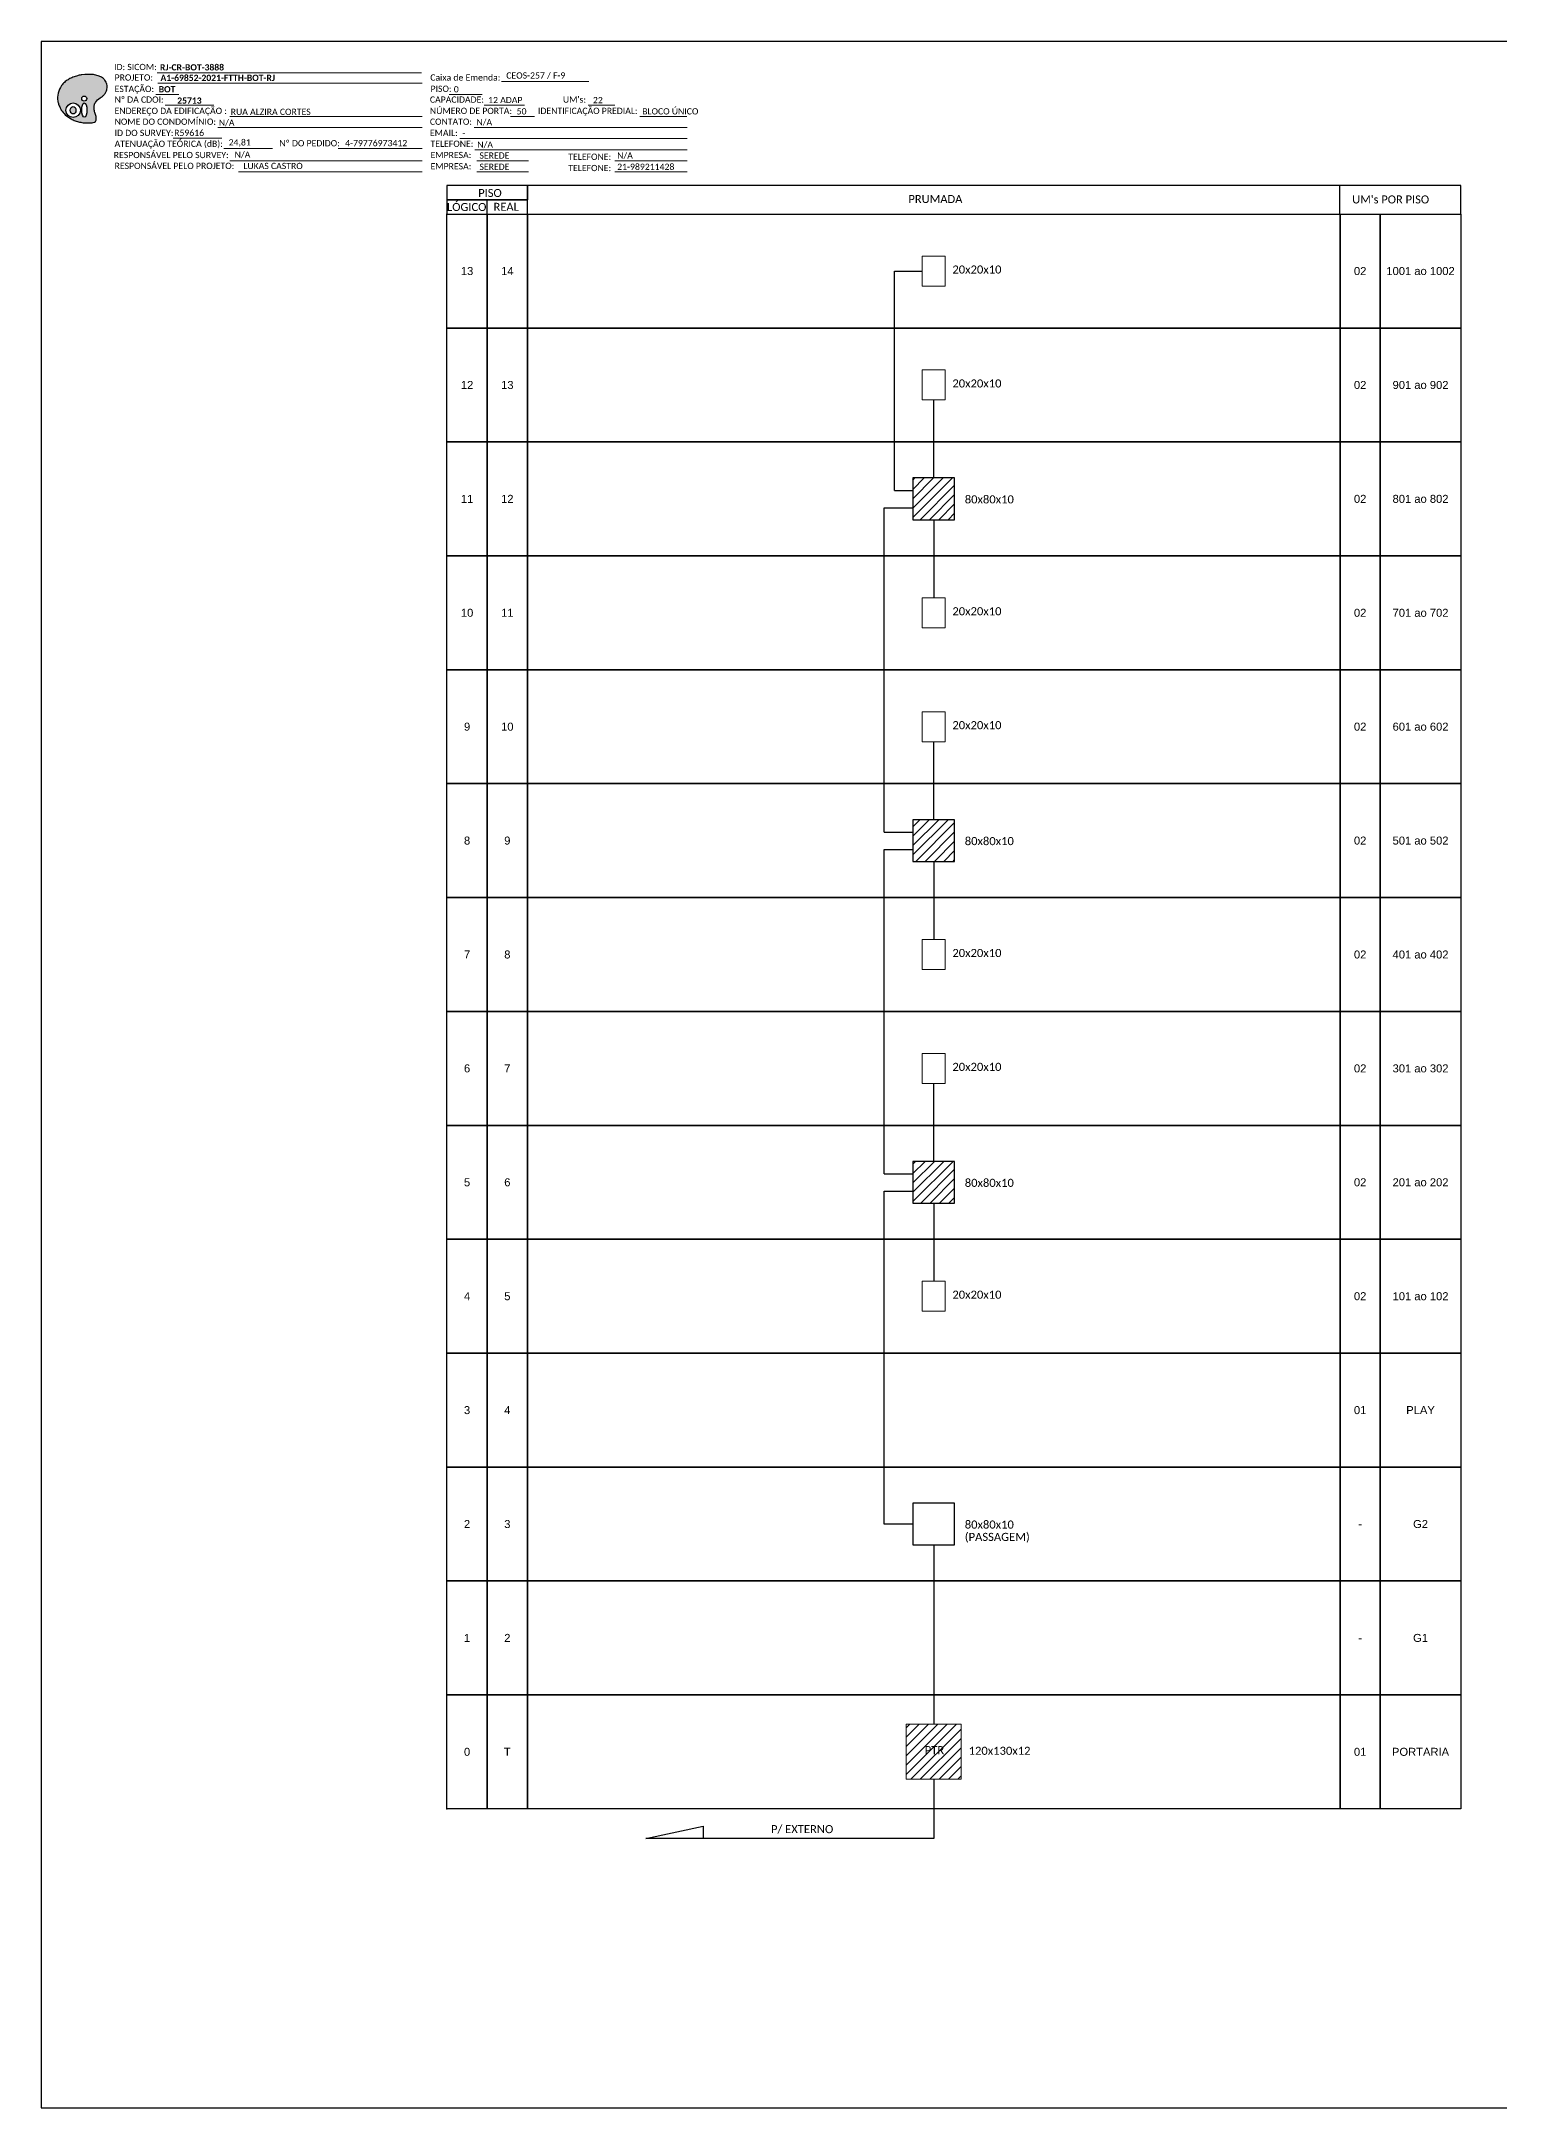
# Model space of a CAD drawing. Extents: x -89 to 1703, y 705 to 1299.
# Drawn here: x 865 to 1284, y 705 to 1299 of the extents above; entities that cross this region are included whole.
import ezdxf
from ezdxf.enums import TextEntityAlignment as Align

# ---------------------------------------------------------------- set-up
doc = ezdxf.new("R2010")
doc.units = 0
doc.styles.add('ARIAL', font='arial.ttf')
doc.styles.add('WMF-Calibri0', font='calibri.ttf')
doc.styles.add('WMF-Calibri1', font='calibrib.ttf')
pattern_1 = [(45, (-920.535, 36.945), (-1.3470384, 1.3470384), [])]

# ---------------------------------------------------------------- blocks, each defined once
blk = doc.blocks.new('OI')
h = blk.add_hatch(color=40)
edge = h.paths.add_edge_path()
edge.add_spline(control_points=[(4.35, -0.67), (3.92, -0.99), (3.26, -1.5), (2.81, -2.59), (2.9, -3.5), (3.06, -4.27), (3.31, -4.85), (3.37, -5.39), (3.4, -5.88), (3.2, -6.4), (2.54, -6.61), (1.65, -6.63), (0.55, -6.67), (-0.56, -6.42), (-1.61, -6.14), (-2.77, -5.61), (-3.92, -4.77), (-4.89, -3.7), (-5.34, -2.65), (-5.6, -1.94), (-5.85, -0.96), (-5.71, 0.47), (-5.1, 2.02), (-4.14, 3.02), (-3.3, 3.61), (-2.37, 4.16), (-1.36, 4.44), (-0.56, 4.7), (0.79, 4.85), (2.24, 4.97), (3.79, 4.57), (4.67, 4.21), (5.44, 3.65), (5.76, 2.99), (6.03, 2.21), (6.01, 1.46), (5.72, 0.64), (5.31, 0.08), (4.88, -0.38), (4.51, -0.55), (4.35, -0.67)], knot_values=[0, 0, 0, 0, 1.60434, 2.417191, 3.427595, 4.282808, 4.776746, 5.304182, 5.888771, 6.258406, 6.858137, 7.79129, 8.986195, 10.124242, 11.187857, 12.242908, 13.953784, 15.414161, 16.515391, 17.349188, 17.675853, 19.552021, 21.515531, 22.568638, 23.63245, 24.621084, 25.782718, 26.745347, 27.142653, 29.870543, 31.004649, 31.921532, 32.709589, 33.801391, 34.042471, 35.192333, 35.971461, 36.628871, 37.254359, 37.836911, 37.836911, 37.836911, 37.836911], degree=3, periodic=0)
h.paths.add_polyline_path([(1.13, -0.87, -1), (-0.04, -0.87, -1)], flags=16)
edge = h.paths.add_edge_path(flags=16)
edge.add_ellipse((0.56, -3.59), major_axis=(-0.02, 1.71), ratio=0.361305, start_angle=0, end_angle=360)
h.paths.add_polyline_path([(-0.36, -3.62, -1), (-3.8, -3.62, -1)], flags=16)
edge = h.paths.add_edge_path(flags=0)
edge.add_ellipse((-2.08, -3.62), major_axis=(0, 0.885), ratio=0.758294, start_angle=0, end_angle=360)
at = {"color": 40}
for centre, radius in [((-2.08, -3.62), 1.72), ((0.54, -0.87), 0.587)]:
    blk.add_circle(centre, radius, dxfattribs=at)
blk.add_ellipse((-2.08, -3.62), major_axis=(0, 0.885), ratio=0.758294, start_param=-3.141592653589792, end_param=3.141592653589792, dxfattribs=at)
blk.add_ellipse((0.56, -3.59), major_axis=(-0.02, 1.71), ratio=0.361305, dxfattribs=at)
at = {"color": 40, "start_tangent": (-0.800898, -0.598801), "end_tangent": (-0.800898, -0.598801)}
blk.add_spline([(4.35, -0.67), (3.2, -1.78), (2.9, -2.54), (2.92, -3.55), (3.12, -4.38), (3.28, -4.85), (3.37, -5.37), (3.35, -5.95), (3.2, -6.29), (2.66, -6.55), (1.73, -6.63), (0.54, -6.62), (-0.58, -6.41), (-1.6, -6.11), (-2.56, -5.67), (-3.95, -4.67), (-4.89, -3.56), (-5.37, -2.56), (-5.64, -1.78), (-5.72, -1.46), (-5.63, 0.42), (-4.84, 2.22), (-4.13, 2.99), (-3.27, 3.62), (-2.4, 4.09), (-1.3, 4.47), (-0.37, 4.72), (0.02, 4.77), (2.75, 4.8), (3.85, 4.53), (4.69, 4.16), (5.31, 3.68), (5.85, 2.73), (5.93, 2.5), (5.94, 1.35), (5.67, 0.62), (5.29, 0.08), (4.84, -0.36), (4.35, -0.67)], degree=3, dxfattribs=at)
blk = doc.blocks.new('CARIMBO')
at = {"color": 7, "lineweight": 0}
for points in [[(35.66, -16.79), (111.64, -16.79)], [(134.48, -16.3), (159.61, -16.3)], [(35.15, -20.06), (41.7, -20.06)], [(37.81, -23.14), (51.75, -23.14)], [(119.43, -20.02), (128.92, -20.02)], [(129.48, -23.14), (141.1, -23.14)], [(159.42, -23.14), (167.09, -23.14)], [(52.97, -29.48), (111.64, -29.48)], [(56.38, -26.37), (111.64, -26.37)], [(126.6, -29.48), (187.83, -29.48)], [(137.07, -26.37), (144.01, -26.37)], [(174.24, -26.37), (187.8, -26.37)], [(40.13, -32.55), (54.07, -32.55)], [(54.67, -35.52), (68.61, -35.52)], [(122.56, -32.72), (187.83, -32.72)], [(56.38, -39.07), (111.64, -39.07)], [(126.84, -35.96), (187.83, -35.96)], [(127.45, -39.07), (142.25, -39.07)], [(167.06, -39.07), (187.83, -39.07)], [(58.87, -42.31), (111.64, -42.31)], [(127.45, -42.31), (142.25, -42.31)], [(167.06, -42.31), (187.83, -42.31)]]:
    blk.add_lwpolyline(points, dxfattribs=at)
at = {"color": 7, "xscale": 1.213923925163967, "yscale": 1.213923925163967, "zscale": 1.213923925163967, "rotation": 0.1532896023949059}
blk.add_blockref('OI', (13.86, -20.16), dxfattribs=at)
at = {"color": 7, "lineweight": 0, "style": 'WMF-Calibri0'}
for s, height, p in [('PROJETO:', 1.793, (23.26, -16.04)), ('ESTAÇÃO:', 1.793, (23.26, -19.32)), ('Caixa de Emenda:', 1.7927, (114.02, -16.04)), ('PISO:', 1.793, (114.09, -19.28)), ('ENDEREÇO DA EDIFICAÇÃO :', 1.7927, (23.26, -25.63)), ('Nº DA CDOI:', 1.7927, (23.26, -22.39)), ('CAPACIDADE:', 1.7927, (113.91, -22.39)), ('NÚMERO DE PORTA:', 1.7927, (113.91, -25.63)), ('IDENTIFICAÇÃO PREDIAL:', 1.7927, (144.99, -25.63)), ("UM's:", 1.793, (152.15, -22.39)), ('NOME DO CONDOMÍNIO:', 1.7927, (23.26, -28.74)), ('CONTATO:', 1.793, (113.91, -28.74)), ('ATENUAÇÃO TEÓRICA (dB):', 1.7927, (23.26, -35.09)), ('ID DO SURVEY:', 1.7927, (23.26, -31.97)), ('EMAIL:', 1.793, (113.91, -31.97)), ('TELEFONE:', 1.793, (114.09, -35.09)), ('RESPONSÁVEL PELO SURVEY:', 1.7927, (23.02, -38.32)), ('RESPONSÁVEL PELO PROJETO:', 1.7927, (23.26, -41.44)), ('EMPRESA:', 1.793, (114.09, -38.32)), ('EMPRESA:', 1.793, (114.09, -41.56)), ('TELEFONE:', 1.793, (153.7, -38.83)), ('TELEFONE:', 1.793, (153.7, -42.06))]:
    blk.add_text(s, height=height, dxfattribs=at).set_placement(p)
at = {"color": 7, "lineweight": 0, "flags": 8}
for tag, p, style in [('EST', (35.94, -19.41), 'WMF-Calibri1'), ('PROJ', (36.46, -16.13), 'WMF-Calibri1'), ('PISO_PTR', (120.78, -19.42), 'WMF-Calibri0'), ('CEOS-XX', (135.87, -15.46), 'WMF-Calibri0'), ('CAPAC.', (130.66, -22.52), 'WMF-Calibri0'), ("UC'S", (160.78, -22.54), 'WMF-Calibri0'), ('NOME_DO_COND.', (53.23, -29.02), 'WMF-Calibri0'), ('LOGRADOURO', (56.65, -25.91), 'WMF-Calibri0'), ('NOME_DO_CONTATO', (127.3, -28.89), 'WMF-Calibri0'), ('N°', (138.85, -25.77), 'WMF-Calibri0'), ('N°PREDIO', (174.94, -25.77), 'WMF-Calibri0'), ('_ID_', (40.39, -31.94), 'WMF-Calibri0'), ('O_POTEN', (56.06, -34.68), 'WMF-Calibri0'), ('EMAIL', (123.26, -32.12), 'WMF-Calibri0'), ('TELEFONE', (127.55, -35.36), 'WMF-Calibri0'), ('RES_SURVEY', (57.78, -38.23), 'WMF-Calibri0'), ('RES_PROJ', (60.27, -41.47), 'WMF-Calibri0'), ('EMP_RESP_SURVEY', (128.16, -38.47), 'WMF-Calibri0'), ('EMP_RESP_PROJ', (128.16, -41.71), 'WMF-Calibri0'), ('CONT_RESP_SURVEY', (167.76, -38.47), 'WMF-Calibri0'), ('CONT_RESP_PROJ', (167.76, -41.71), 'WMF-Calibri0')]:
    blk.add_attdef(tag, p, '', height=1.79, dxfattribs=dict(at, style=style))
at = {"color": 7, "lineweight": 0, "style": 'WMF-Calibri1', "flags": 8}
blk.add_attdef("N° CDO'S", text='', height=1.79, dxfattribs=at).set_placement((44.78, -22.68), align=Align.CENTER)

msp = doc.modelspace()

# ---------------------------------------------------------------- hatches: boundary and pattern name
h = msp.add_hatch()
h.set_pattern_fill('ANSI31', color=1, scale=0.6)
h.set_pattern_definition(pattern_1)
h.paths.add_polyline_path([(1115.26, 1161.5), (1127.26, 1161.5), (1127.26, 1173.5), (1115.26, 1173.5)])
h = msp.add_hatch()
h.set_pattern_fill('ANSI31', color=1, scale=0.6)
h.set_pattern_definition(pattern_1)
h.paths.add_polyline_path([(1115.26, 1063.27), (1127.26, 1063.27), (1127.26, 1075.27), (1115.26, 1075.27)])
h = msp.add_hatch()
h.set_pattern_fill('ANSI31', color=1, scale=0.6)
h.set_pattern_definition(pattern_1)
h.paths.add_polyline_path([(1115.26, 965.04), (1127.26, 965.04), (1127.26, 977.04), (1115.26, 977.04)])
h = msp.add_hatch()
h.set_pattern_fill('ANSI31', color=1, scale=0.6)
h.set_pattern_definition([(45, (643.1769, 3447.6273), (-1.3470384, 1.3470384), [])])
h.paths.add_polyline_path([(1129.16, 815.22), (1113.36, 815.22), (1113.36, 799.41), (1129.16, 799.41)])
h.paths.add_polyline_path([(1118.09, 806.05), (1124.9, 806.05), (1124.9, 809.52), (1118.09, 809.52)], flags=24)

# ---------------------------------------------------------------- linework, layer by layer
at = {"color": 3, "ltscale": 0.5}
for p, q in [((1106.96, 1164.91), (1115.26, 1164.91)), ((1109.96, 1169.91), (1115.26, 1169.91)), ((1106.96, 1071.68), (1115.26, 1071.68)), ((1106.96, 1066.68), (1115.26, 1066.68)), ((1106.96, 973.44), (1115.26, 973.44)), ((1106.96, 872.8), (1106.96, 968.44)), ((1106.96, 968.44), (1115.26, 968.44)), ((1115.26, 872.8), (1106.96, 872.8))]:
    msp.add_line(p, q, dxfattribs=at)
for points in [[(864.68, 705.02), (1703.25, 705.02), (1703.25, 1299.02), (864.68, 1299.02), (864.68, 705.02)], [(992.84, 1249.36), (992.84, 1253.47)], [(1004.42, 1249.36), (1272.78, 1249.36), (1272.78, 1257.58), (1004.42, 1257.58), (1004.42, 1257.58), (1004.42, 1253.47)], [(1238.03, 1249.36), (1238.03, 1257.58)]]:
    msp.add_lwpolyline(points)
at = {"color": 7, "lineweight": 0}
for points in [[(898, 1290), (973.97, 1290)], [(949.99, 1268.26), (974.14, 1268.26)]]:
    msp.add_lwpolyline(points, dxfattribs=at)
for points in [[(981.27, 1253.47), (1004.42, 1253.47), (1004.42, 1257.58), (981.27, 1257.58)], [(981.27, 1249.36), (1004.42, 1249.36), (1004.42, 1253.47), (981.27, 1253.47)], [(981.31, 1249.36), (992.88, 1249.36), (992.88, 1216.61), (981.31, 1216.61)], [(992.88, 1249.36), (1004.45, 1249.36), (1004.45, 1216.61), (992.88, 1216.61)], [(1004.45, 1249.36), (1238.07, 1249.36), (1238.07, 1216.61), (1004.45, 1216.61)], [(1238.07, 1249.36), (1249.64, 1249.36), (1249.64, 1216.61), (1238.07, 1216.61)], [(1249.64, 1249.36), (1272.78, 1249.36), (1272.78, 1216.61), (1249.64, 1216.61)], [(981.31, 1216.61), (992.88, 1216.61), (992.88, 1183.87), (981.31, 1183.87)], [(992.88, 1216.61), (1004.45, 1216.61), (1004.45, 1183.87), (992.88, 1183.87)], [(1004.45, 1216.61), (1238.07, 1216.61), (1238.07, 1183.87), (1004.45, 1183.87)], [(1238.07, 1216.61), (1249.64, 1216.61), (1249.64, 1183.87), (1238.07, 1183.87)], [(1249.64, 1216.61), (1272.78, 1216.61), (1272.78, 1183.87), (1249.64, 1183.87)], [(981.31, 1183.87), (992.88, 1183.87), (992.88, 1151.13), (981.31, 1151.13)], [(992.88, 1183.87), (1004.45, 1183.87), (1004.45, 1151.13), (992.88, 1151.13)], [(1004.45, 1183.87), (1238.07, 1183.87), (1238.07, 1151.13), (1004.45, 1151.13)], [(1238.07, 1183.87), (1249.64, 1183.87), (1249.64, 1151.13), (1238.07, 1151.13)], [(1249.64, 1183.87), (1272.78, 1183.87), (1272.78, 1151.13), (1249.64, 1151.13)], [(981.31, 1151.13), (992.88, 1151.13), (992.88, 1118.38), (981.31, 1118.38)], [(992.88, 1151.13), (1004.45, 1151.13), (1004.45, 1118.38), (992.88, 1118.38)], [(1004.45, 1151.13), (1238.07, 1151.13), (1238.07, 1118.38), (1004.45, 1118.38)], [(1238.07, 1151.13), (1249.64, 1151.13), (1249.64, 1118.38), (1238.07, 1118.38)], [(1249.64, 1151.13), (1272.78, 1151.13), (1272.78, 1118.38), (1249.64, 1118.38)], [(981.31, 1118.38), (992.88, 1118.38), (992.88, 1085.64), (981.31, 1085.64)], [(992.88, 1118.38), (1004.45, 1118.38), (1004.45, 1085.64), (992.88, 1085.64)], [(1004.45, 1118.38), (1238.07, 1118.38), (1238.07, 1085.64), (1004.45, 1085.64)], [(1238.07, 1118.38), (1249.64, 1118.38), (1249.64, 1085.64), (1238.07, 1085.64)], [(1249.64, 1118.38), (1272.78, 1118.38), (1272.78, 1085.64), (1249.64, 1085.64)], [(981.31, 1085.64), (992.88, 1085.64), (992.88, 1052.89), (981.31, 1052.89)], [(992.88, 1085.64), (1004.45, 1085.64), (1004.45, 1052.89), (992.88, 1052.89)], [(1004.45, 1085.64), (1238.07, 1085.64), (1238.07, 1052.89), (1004.45, 1052.89)], [(1238.07, 1085.64), (1249.64, 1085.64), (1249.64, 1052.89), (1238.07, 1052.89)], [(1249.64, 1085.64), (1272.78, 1085.64), (1272.78, 1052.89), (1249.64, 1052.89)], [(981.31, 1052.89), (992.88, 1052.89), (992.88, 1020.15), (981.31, 1020.15)], [(992.88, 1052.89), (1004.45, 1052.89), (1004.45, 1020.15), (992.88, 1020.15)], [(1004.45, 1052.89), (1238.07, 1052.89), (1238.07, 1020.15), (1004.45, 1020.15)], [(1238.07, 1052.89), (1249.64, 1052.89), (1249.64, 1020.15), (1238.07, 1020.15)], [(1249.64, 1052.89), (1272.78, 1052.89), (1272.78, 1020.15), (1249.64, 1020.15)], [(981.31, 1020.15), (992.88, 1020.15), (992.88, 987.41), (981.31, 987.41)], [(992.88, 1020.15), (1004.45, 1020.15), (1004.45, 987.41), (992.88, 987.41)], [(1004.45, 1020.15), (1238.07, 1020.15), (1238.07, 987.41), (1004.45, 987.41)], [(1238.07, 1020.15), (1249.64, 1020.15), (1249.64, 987.41), (1238.07, 987.41)], [(1249.64, 1020.15), (1272.78, 1020.15), (1272.78, 987.41), (1249.64, 987.41)], [(981.31, 987.41), (992.88, 987.41), (992.88, 954.66), (981.31, 954.66)], [(992.88, 987.41), (1004.45, 987.41), (1004.45, 954.66), (992.88, 954.66)], [(1004.45, 987.41), (1238.07, 987.41), (1238.07, 954.66), (1004.45, 954.66)], [(1238.07, 987.41), (1249.64, 987.41), (1249.64, 954.66), (1238.07, 954.66)], [(1249.64, 987.41), (1272.78, 987.41), (1272.78, 954.66), (1249.64, 954.66)], [(981.31, 954.66), (992.88, 954.66), (992.88, 921.92), (981.31, 921.92)], [(992.88, 954.66), (1004.45, 954.66), (1004.45, 921.92), (992.88, 921.92)], [(1004.45, 954.66), (1238.07, 954.66), (1238.07, 921.92), (1004.45, 921.92)], [(1238.07, 954.66), (1249.64, 954.66), (1249.64, 921.92), (1238.07, 921.92)], [(1249.64, 954.66), (1272.78, 954.66), (1272.78, 921.92), (1249.64, 921.92)], [(981.31, 921.92), (992.88, 921.92), (992.88, 889.18), (981.31, 889.18)], [(992.88, 921.92), (1004.45, 921.92), (1004.45, 889.18), (992.88, 889.18)], [(1004.45, 921.92), (1238.07, 921.92), (1238.07, 889.18), (1004.45, 889.18)], [(1238.07, 921.92), (1249.64, 921.92), (1249.64, 889.18), (1238.07, 889.18)], [(1249.64, 921.92), (1272.78, 921.92), (1272.78, 889.18), (1249.64, 889.18)], [(981.31, 889.18), (992.88, 889.18), (992.88, 856.43), (981.31, 856.43)], [(992.88, 889.18), (1004.45, 889.18), (1004.45, 856.43), (992.88, 856.43)], [(1004.45, 889.18), (1238.07, 889.18), (1238.07, 856.43), (1004.45, 856.43)], [(1238.07, 889.18), (1249.64, 889.18), (1249.64, 856.43), (1238.07, 856.43)], [(1249.64, 889.18), (1272.78, 889.18), (1272.78, 856.43), (1249.64, 856.43)], [(1115.26, 866.8), (1127.26, 866.8), (1127.26, 878.8), (1115.26, 878.8)], [(981.31, 856.43), (992.88, 856.43), (992.88, 823.69), (981.31, 823.69)], [(992.88, 856.43), (1004.45, 856.43), (1004.45, 823.69), (992.88, 823.69)], [(1004.45, 856.43), (1238.07, 856.43), (1238.07, 823.69), (1004.45, 823.69)], [(1238.07, 856.43), (1249.64, 856.43), (1249.64, 823.69), (1238.07, 823.69)], [(1249.64, 856.43), (1272.78, 856.43), (1272.78, 823.69), (1249.64, 823.69)], [(981.31, 823.69), (992.88, 823.69), (992.88, 790.94), (981.31, 790.94)], [(992.88, 823.69), (1004.45, 823.69), (1004.45, 790.94), (992.88, 790.94)], [(1004.45, 823.69), (1238.07, 823.69), (1238.07, 790.94), (1004.45, 790.94)], [(1238.07, 823.69), (1249.64, 823.69), (1249.64, 790.94), (1238.07, 790.94)], [(1249.64, 823.69), (1272.78, 823.69), (1272.78, 790.94), (1249.64, 790.94)]]:
    msp.add_lwpolyline(points, close=True)
at = {"color": 0, "lineweight": 0}
for points in [[(1117.95, 1237.3), (1124.57, 1237.3), (1124.57, 1228.68), (1117.95, 1228.68)], [(1117.95, 1204.55), (1124.57, 1204.55), (1124.57, 1195.93), (1117.95, 1195.93)], [(1117.95, 1139.06), (1124.57, 1139.06), (1124.57, 1130.44), (1117.95, 1130.44)], [(1117.95, 1106.32), (1124.57, 1106.32), (1124.57, 1097.7), (1117.95, 1097.7)], [(1117.95, 1040.83), (1124.57, 1040.83), (1124.57, 1032.21), (1117.95, 1032.21)], [(1117.95, 1008.09), (1124.57, 1008.09), (1124.57, 999.47), (1117.95, 999.47)], [(1117.95, 942.6), (1124.57, 942.6), (1124.57, 933.98), (1117.95, 933.98)]]:
    msp.add_lwpolyline(points, close=True, dxfattribs=at)
at = {"color": 3, "ltscale": 0.5}
for points in [[(1109.96, 1169.91), (1109.96, 1232.99), (1117.95, 1232.99)], [(1121.26, 1173.5), (1121.26, 1195.93)], [(1106.96, 1071.68), (1106.96, 1164.91)], [(1121.26, 1161.5), (1121.26, 1139.06)], [(1121.26, 1075.27), (1121.26, 1097.7)], [(1106.96, 973.44), (1106.96, 1066.68)], [(1121.26, 1063.27), (1121.26, 1040.83)], [(1121.26, 977.04), (1121.26, 999.47)], [(1121.26, 965.04), (1121.26, 942.6)], [(1121.26, 866.8), (1121.26, 815.22)], [(1121.26, 799.41), (1121.26, 782.44), (1038.46, 782.44), (1054.96, 785.94), (1054.96, 782.44)]]:
    msp.add_lwpolyline(points, dxfattribs=at)
at = {"color": 1}
for points in [[(1115.26, 1161.5), (1127.26, 1161.5), (1127.26, 1173.5), (1115.26, 1173.5)], [(1115.26, 1063.27), (1127.26, 1063.27), (1127.26, 1075.27), (1115.26, 1075.27)], [(1115.26, 965.04), (1127.26, 965.04), (1127.26, 977.04), (1115.26, 977.04)]]:
    msp.add_lwpolyline(points, close=True, dxfattribs=at)
at = {"color": 1, "lineweight": 0}
msp.add_lwpolyline([(1113.36, 815.22), (1129.16, 815.22), (1129.16, 799.41), (1113.36, 799.41)], close=True, dxfattribs=at)
for p in [(981.31, 1249.36), (981.31, 1216.61), (981.31, 1183.87), (981.31, 1151.13), (981.31, 1118.38), (981.31, 1085.64), (981.31, 1052.89), (981.31, 1020.15), (981.31, 987.41), (981.31, 954.66), (981.31, 921.92), (981.31, 889.18), (981.31, 856.43), (981.31, 823.69), (981.31, 790.94)]:
    msp.add_point(p)

# ---------------------------------------------------------------- block references
ref = msp.add_blockref('CARIMBO', (862.49, 1303.77))
ref.add_attrib('PROJ', 'A1-69852-2021-FTTH-BOT-RJ', (898.95, 1287.63), dxfattribs={"color": 7, "lineweight": 0, "height": 1.7927, "style": 'WMF-Calibri1'})
ref.add_attrib('EST', 'BOT', (898.43, 1284.35), dxfattribs={"color": 7, "lineweight": 0, "height": 1.793, "style": 'WMF-Calibri1'})
ref.add_attrib("N° CDO'S", '25713', dxfattribs={"color": 7, "lineweight": 0, "height": 1.793, "style": 'WMF-Calibri1'}).set_placement((907.27, 1281.09), align=Align.CENTER)
ref.add_attrib('LOGRADOURO', 'RUA ALZIRA CORTES', (919.14, 1277.86), dxfattribs={"color": 7, "lineweight": 0, "height": 1.7927, "style": 'WMF-Calibri0'})
ref.add_attrib('NOME_DO_COND.', 'N/A', (915.72, 1274.74), dxfattribs={"color": 7, "lineweight": 0, "height": 1.793, "style": 'WMF-Calibri0'})
ref.add_attrib('_ID_', 'R59616', (902.89, 1271.83), dxfattribs={"color": 7, "lineweight": 0, "height": 1.793, "style": 'WMF-Calibri0'})
ref.add_attrib('O_POTEN', '24,81', (918.55, 1269.09), dxfattribs={"color": 7, "lineweight": 0, "height": 1.793, "style": 'WMF-Calibri0'})
ref.add_attrib('RES_SURVEY', 'N/A', (920.27, 1265.54), dxfattribs={"color": 7, "lineweight": 0, "height": 1.793, "style": 'WMF-Calibri0'})
ref.add_attrib('RES_PROJ', 'LUKAS CASTRO', (922.76, 1262.3), dxfattribs={"color": 7, "lineweight": 0, "height": 1.7927, "style": 'WMF-Calibri0'})
ref.add_attrib('CEOS-XX', 'CEOS-257 / F-9', (998.36, 1288.31), dxfattribs={"color": 7, "lineweight": 0, "height": 1.7927, "style": 'WMF-Calibri0'})
ref.add_attrib('CAPAC.', '12 ADAP', (993.15, 1281.25), dxfattribs={"color": 7, "lineweight": 0, "height": 1.793, "style": 'WMF-Calibri0'})
ref.add_attrib("UC'S", '22', (1023.27, 1281.23), dxfattribs={"color": 7, "lineweight": 0, "height": 1.793, "style": 'WMF-Calibri0'})
ref.add_attrib('PISO_PTR', '0', (983.28, 1284.34), dxfattribs={"color": 7, "lineweight": 0, "height": 1.79, "style": 'WMF-Calibri0'})
ref.add_attrib('N°', '50', (1001.34, 1278), dxfattribs={"color": 7, "lineweight": 0, "height": 1.793, "style": 'WMF-Calibri0'})
ref.add_attrib('N°PREDIO', 'BLOCO ÚNICO', (1037.43, 1278), dxfattribs={"color": 7, "lineweight": 0, "height": 1.7927, "style": 'WMF-Calibri0'})
ref.add_attrib('NOME_DO_CONTATO', 'N/A', (989.79, 1274.88), dxfattribs={"color": 7, "lineweight": 0, "height": 1.793, "style": 'WMF-Calibri0'})
ref.add_attrib('EMAIL', '-', (985.75, 1271.65), dxfattribs={"color": 7, "lineweight": 0, "height": 1.79, "style": 'WMF-Calibri0'})
ref.add_attrib('TELEFONE', 'N/A', (990.04, 1268.41), dxfattribs={"color": 7, "lineweight": 0, "height": 1.793, "style": 'WMF-Calibri0'})
ref.add_attrib('EMP_RESP_SURVEY', 'SEREDE', (990.65, 1265.3), dxfattribs={"color": 7, "lineweight": 0, "height": 1.793, "style": 'WMF-Calibri0'})
ref.add_attrib('EMP_RESP_PROJ', 'SEREDE', (990.65, 1262.06), dxfattribs={"color": 7, "lineweight": 0, "height": 1.793, "style": 'WMF-Calibri0'})
ref.add_attrib('CONT_RESP_SURVEY', 'N/A', (1030.25, 1265.3), dxfattribs={"color": 7, "lineweight": 0, "height": 1.793, "style": 'WMF-Calibri0'})
ref.add_attrib('CONT_RESP_PROJ', '21-989211428', (1030.25, 1262.06), dxfattribs={"color": 7, "lineweight": 0, "height": 1.7927, "style": 'WMF-Calibri0'})

# ---------------------------------------------------------------- texts
at = {"color": 7, "lineweight": 0, "style": 'WMF-Calibri0'}
for s, p in [('ID: SICOM: ', (885.6, 1290.75)), ('Nº DO PEDIDO:', (933.12, 1268.84))]:
    msp.add_text(s, height=1.7927, dxfattribs=at).set_placement(p)
at = {"style": 'WMF-Calibri0'}
for s, height, p in [('     PISO', 2.3, (986.23, 1254.28)), ('PRUMADA', 2.3, (1113.98, 1252.54)), ("UM's POR PISO", 2.3, (1241.56, 1252.42)), ('  LÓGICO', 2.3, (979.69, 1250.25)), ('    REAL', 2.3, (991.45, 1250.3)), ('20x20x10', 2.317, (1126.62, 1232.27)), ('20x20x10', 2.317, (1126.62, 1199.52)), ('80x80x10', 2.317, (1130.18, 1166.19)), ('20x20x10', 2.317, (1126.62, 1134.03)), ('20x20x10', 2.317, (1126.62, 1101.29)), ('80x80x10', 2.317, (1130.18, 1067.96)), ('20x20x10', 2.317, (1126.62, 1035.8)), ('20x20x10', 2.317, (1126.62, 1003.06)), ('80x80x10', 2.317, (1130.18, 969.72)), ('20x20x10', 2.317, (1126.62, 937.57)), ('80x80x10', 2.317, (1130.18, 871.49)), ('(PASSAGEM)', 2.317, (1130.18, 867.94)), ('PTR', 2.317, (1118.67, 806.64)), ('120x130x12', 2.317, (1131.3, 806.46)), ('P/ EXTERNO', 2.317, (1074.46, 783.94))]:
    msp.add_text(s, height=height, dxfattribs=at).set_placement(p)
at = {"style": 'ARIAL'}
for s, p in [('13', (987.09, 1232.99)), ('14', (998.66, 1232.99)), ('02', (1243.85, 1232.99)), ('1001 ao 1002', (1261.21, 1232.99)), ('12', (987.09, 1200.24)), ('13', (998.66, 1200.24)), ('02', (1243.85, 1200.24)), ('901 ao 902', (1261.21, 1200.24)), ('11', (987.09, 1167.5)), ('12', (998.66, 1167.5)), ('02', (1243.85, 1167.5)), ('801 ao 802', (1261.21, 1167.5)), ('10', (987.09, 1134.75)), ('11', (998.66, 1134.75)), ('02', (1243.85, 1134.75)), ('701 ao 702', (1261.21, 1134.75)), ('9', (987.09, 1102.01)), ('10', (998.66, 1102.01)), ('02', (1243.85, 1102.01)), ('601 ao 602', (1261.21, 1102.01)), ('8', (987.09, 1069.27)), ('9', (998.66, 1069.27)), ('02', (1243.85, 1069.27)), ('501 ao 502', (1261.21, 1069.27)), ('7', (987.09, 1036.52)), ('8', (998.66, 1036.52)), ('02', (1243.85, 1036.52)), ('401 ao 402', (1261.21, 1036.52)), ('6', (987.09, 1003.78)), ('7', (998.66, 1003.78)), ('02', (1243.85, 1003.78)), ('301 ao 302', (1261.21, 1003.78)), ('5', (987.09, 971.04)), ('6', (998.66, 971.04)), ('02', (1243.85, 971.04)), ('201 ao 202', (1261.21, 971.04)), ('4', (987.09, 938.29)), ('5', (998.66, 938.29)), ('02', (1243.85, 938.29)), ('101 ao 102', (1261.21, 938.29)), ('3', (987.09, 905.55)), ('4', (998.66, 905.55)), ('01', (1243.85, 905.55)), ('PLAY', (1261.21, 905.55)), ('2', (987.09, 872.8)), ('3', (998.66, 872.8)), ('G2', (1261.21, 872.8)), ('-', (1243.85, 872.8)), ('1', (987.09, 840.06)), ('2', (998.66, 840.06)), ('-', (1243.85, 840.06)), ('G1', (1261.21, 840.06)), ('0', (987.09, 807.32)), ('T', (998.66, 807.32)), ('01', (1243.85, 807.32)), ('PORTARIA', (1261.21, 807.32))]:
    msp.add_text(s, height=2.3, dxfattribs=at).set_placement(p, align=Align.MIDDLE_CENTER)
at = {"color": 7, "lineweight": 0, "flags": 8}
for tag, p, s, height, style in [('RJ-CR-BOT-3888', (898.79, 1290.65), 'XX', 1.793, 'WMF-Calibri1'), ('4-79776973412', (952.03, 1268.87), '4-79776973412', 1.7927, 'WMF-Calibri0')]:
    msp.add_attdef(tag, p, s, height=height, dxfattribs=dict(at, style=style))

doc.saveas('drawing.dxf')
